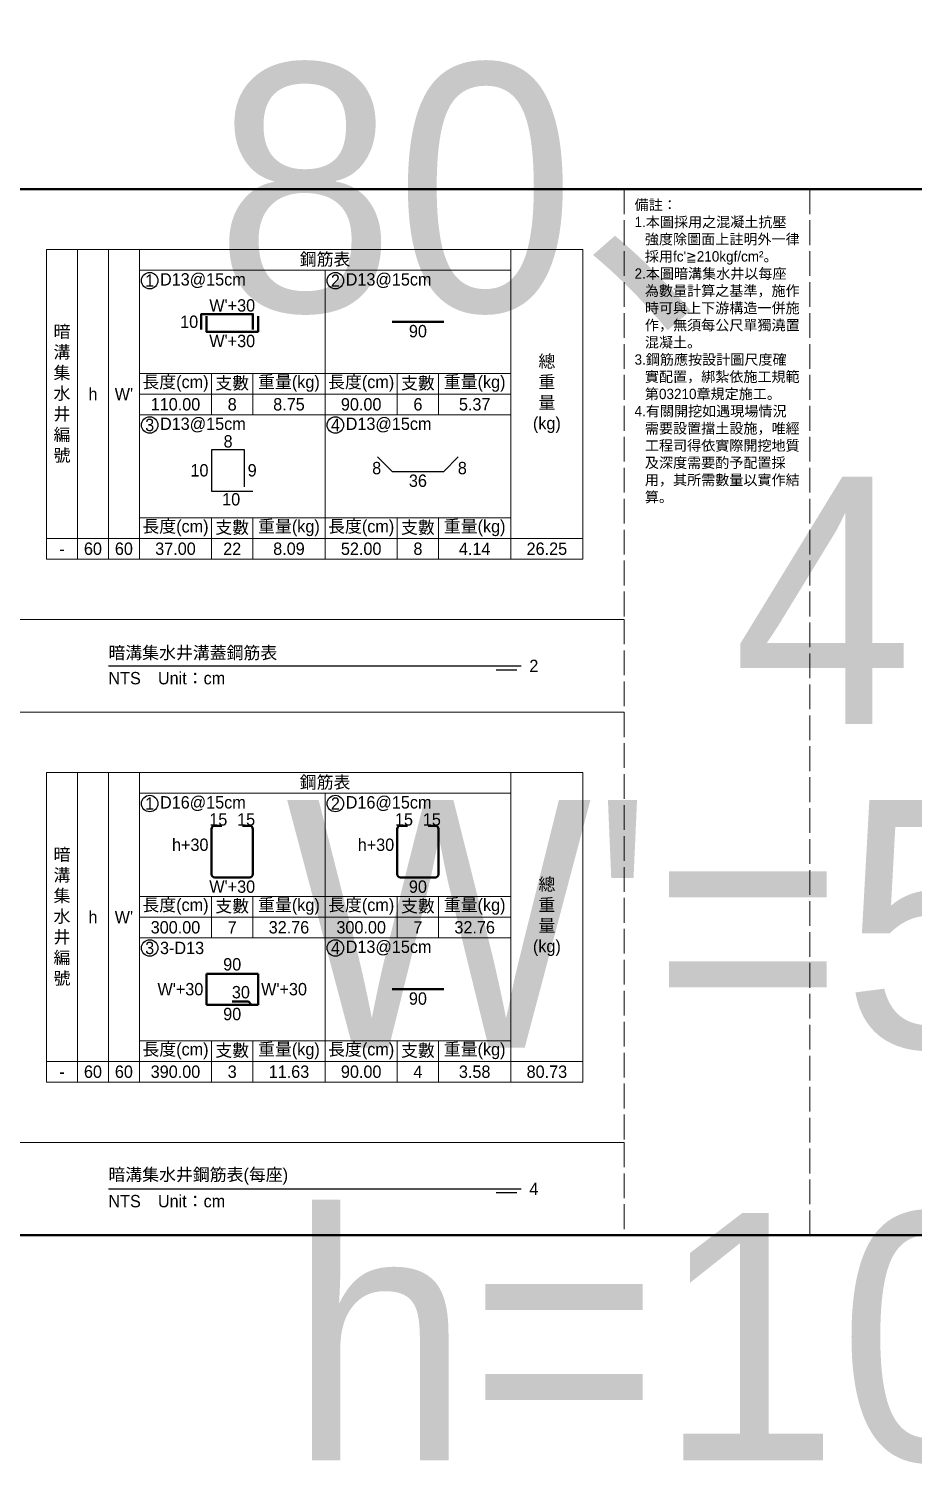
# Model space of a CAD drawing. Extents: x -7340 to 3675, y -3342 to 777.
# Drawn here: x -6059 to -5630, y -622 to 78 of the extents above; entities that cross this region are included whole.
import ezdxf

# ---------------------------------------------------------------- set-up
doc = ezdxf.new("R2010")
doc.units = 0
doc.header["$MEASUREMENT"] = 0
doc.linetypes.add('ACAD_ISO02W100', pattern=[15, 12, -3])
for name, color, linetype, lineweight in [('一、1.基本-圖框', 7, 'Continuous', 20), ('一、3.基本-變更', 1, 'Continuous', 50), ('二、5.繪圖-鋼筋', 60, 'Continuous', 50)]:
    doc.layers.add(name, color=color, linetype=linetype, lineweight=lineweight)
doc.layers.add('一、4.基本-隱藏', color=9, linetype='ACAD_ISO02W100', lineweight=20, plot=False)
doc.layers.add('三、1.文字-說明文字', color=2, linetype='Continuous')
doc.layers.add('三、3.文字-註解文字', color=2, linetype='Continuous')
doc.styles.add('次圖名(詳圖)', font='MS PGothic.ttf', dxfattribs={"height": 6})
doc.styles.add('註解文字(詳圖)', font='MS PGothic.ttf', dxfattribs={"height": 5})

msp = doc.modelspace()

# ---------------------------------------------------------------- linework, layer by layer
at = {"layer": '一、1.基本-圖框'}
for points in [[(-6050, -169.25), (-6035, -169.25), (-6035, -29.25), (-6050, -29.25)], [(-6035, -169.25), (-6020, -169.25), (-6020, -29.25), (-6035, -29.25)], [(-6020, -169.25), (-6005, -169.25), (-6005, -29.25), (-6020, -29.25)], [(-6005, -39.25), (-5825, -39.25), (-5825, -29.25), (-6005, -29.25)], [(-5790, -169.25), (-5825, -169.25), (-5825, -29.25), (-5790, -29.25)], [(-6005, -39.25), (-5915, -39.25), (-5915, -89.25), (-6005, -89.25)], [(-5915, -39.25), (-5825, -39.25), (-5825, -89.25), (-5915, -89.25)], [(-6005, -89.25), (-5970, -89.25), (-5970, -99.25), (-6005, -99.25)], [(-5970, -89.25), (-5950, -89.25), (-5950, -99.25), (-5970, -99.25)], [(-5950, -89.25), (-5915, -89.25), (-5915, -99.25), (-5950, -99.25)], [(-5915, -89.25), (-5880, -89.25), (-5880, -99.25), (-5915, -99.25)], [(-5880, -89.25), (-5860, -89.25), (-5860, -99.25), (-5880, -99.25)], [(-5860, -89.25), (-5825, -89.25), (-5825, -99.25), (-5860, -99.25)], [(-6005, -99.25), (-5970, -99.25), (-5970, -109.25), (-6005, -109.25)], [(-5970, -99.25), (-5950, -99.25), (-5950, -109.25), (-5970, -109.25)], [(-5950, -99.25), (-5915, -99.25), (-5915, -109.25), (-5950, -109.25)], [(-5915, -99.25), (-5880, -99.25), (-5880, -109.25), (-5915, -109.25)], [(-5880, -99.25), (-5860, -99.25), (-5860, -109.25), (-5880, -109.25)], [(-5860, -99.25), (-5825, -99.25), (-5825, -109.25), (-5860, -109.25)], [(-6005, -109.25), (-5915, -109.25), (-5915, -159.25), (-6005, -159.25)], [(-5915, -109.25), (-5825, -109.25), (-5825, -159.25), (-5915, -159.25)], [(-6005, -159.25), (-5970, -159.25), (-5970, -169.25), (-6005, -169.25)], [(-5970, -159.25), (-5950, -159.25), (-5950, -169.25), (-5970, -169.25)], [(-5950, -159.25), (-5915, -159.25), (-5915, -169.25), (-5950, -169.25)], [(-5915, -159.25), (-5880, -159.25), (-5880, -169.25), (-5915, -169.25)], [(-5880, -159.25), (-5860, -159.25), (-5860, -169.25), (-5880, -169.25)], [(-5860, -159.25), (-5825, -159.25), (-5825, -169.25), (-5860, -169.25)], [(-6050, -169.25), (-6035, -169.25), (-6035, -179.25), (-6050, -179.25)], [(-6035, -169.25), (-6020, -169.25), (-6020, -179.25), (-6035, -179.25)], [(-6020, -169.25), (-6005, -169.25), (-6005, -179.25), (-6020, -179.25)], [(-6005, -169.25), (-5970, -169.25), (-5970, -179.25), (-6005, -179.25)], [(-5970, -169.25), (-5950, -169.25), (-5950, -179.25), (-5970, -179.25)], [(-5950, -169.25), (-5915, -169.25), (-5915, -179.25), (-5950, -179.25)], [(-5915, -169.25), (-5880, -169.25), (-5880, -179.25), (-5915, -179.25)], [(-5880, -169.25), (-5860, -169.25), (-5860, -179.25), (-5880, -179.25)], [(-5860, -169.25), (-5825, -169.25), (-5825, -179.25), (-5860, -179.25)], [(-5825, -169.25), (-5790, -169.25), (-5790, -179.25), (-5825, -179.25)], [(-6050, -422.75), (-6035, -422.75), (-6035, -282.75), (-6050, -282.75)], [(-6035, -422.75), (-6020, -422.75), (-6020, -282.75), (-6035, -282.75)], [(-6020, -422.75), (-6005, -422.75), (-6005, -282.75), (-6020, -282.75)], [(-6005, -292.75), (-5825, -292.75), (-5825, -282.75), (-6005, -282.75)], [(-5790, -422.75), (-5825, -422.75), (-5825, -282.75), (-5790, -282.75)], [(-6005, -292.75), (-5915, -292.75), (-5915, -342.75), (-6005, -342.75)], [(-5915, -292.75), (-5825, -292.75), (-5825, -342.75), (-5915, -342.75)], [(-6005, -342.75), (-5970, -342.75), (-5970, -352.75), (-6005, -352.75)], [(-5970, -342.75), (-5950, -342.75), (-5950, -352.75), (-5970, -352.75)], [(-5950, -342.75), (-5915, -342.75), (-5915, -352.75), (-5950, -352.75)], [(-5915, -342.75), (-5880, -342.75), (-5880, -352.75), (-5915, -352.75)], [(-5880, -342.75), (-5860, -342.75), (-5860, -352.75), (-5880, -352.75)], [(-5860, -342.75), (-5825, -342.75), (-5825, -352.75), (-5860, -352.75)], [(-6005, -352.75), (-5970, -352.75), (-5970, -362.75), (-6005, -362.75)], [(-5970, -352.75), (-5950, -352.75), (-5950, -362.75), (-5970, -362.75)], [(-5950, -352.75), (-5915, -352.75), (-5915, -362.75), (-5950, -362.75)], [(-5915, -352.75), (-5880, -352.75), (-5880, -362.75), (-5915, -362.75)], [(-5880, -352.75), (-5860, -352.75), (-5860, -362.75), (-5880, -362.75)], [(-5860, -352.75), (-5825, -352.75), (-5825, -362.75), (-5860, -362.75)], [(-6005, -362.75), (-5915, -362.75), (-5915, -412.75), (-6005, -412.75)], [(-5915, -362.75), (-5825, -362.75), (-5825, -412.75), (-5915, -412.75)], [(-6005, -412.75), (-5970, -412.75), (-5970, -422.75), (-6005, -422.75)], [(-5970, -412.75), (-5950, -412.75), (-5950, -422.75), (-5970, -422.75)], [(-5950, -412.75), (-5915, -412.75), (-5915, -422.75), (-5950, -422.75)], [(-5915, -412.75), (-5880, -412.75), (-5880, -422.75), (-5915, -422.75)], [(-5880, -412.75), (-5860, -412.75), (-5860, -422.75), (-5880, -422.75)], [(-5860, -412.75), (-5825, -412.75), (-5825, -422.75), (-5860, -422.75)], [(-6050, -422.75), (-6035, -422.75), (-6035, -432.75), (-6050, -432.75)], [(-6035, -422.75), (-6020, -422.75), (-6020, -432.75), (-6035, -432.75)], [(-6020, -422.75), (-6005, -422.75), (-6005, -432.75), (-6020, -432.75)], [(-6005, -422.75), (-5970, -422.75), (-5970, -432.75), (-6005, -432.75)], [(-5970, -422.75), (-5950, -422.75), (-5950, -432.75), (-5970, -432.75)], [(-5950, -422.75), (-5915, -422.75), (-5915, -432.75), (-5950, -432.75)], [(-5915, -422.75), (-5880, -422.75), (-5880, -432.75), (-5915, -432.75)], [(-5880, -422.75), (-5860, -422.75), (-5860, -432.75), (-5880, -432.75)], [(-5860, -422.75), (-5825, -422.75), (-5825, -432.75), (-5860, -432.75)], [(-5825, -422.75), (-5790, -422.75), (-5790, -432.75), (-5825, -432.75)]]:
    msp.add_lwpolyline(points, close=True, dxfattribs=at)
at = {"layer": '一、3.基本-變更'}
msp.add_lwpolyline([(-7340, 0), (-3920, 0), (-3920, -507), (-7340, -507)], close=True, dxfattribs=at)
at = {"layer": '一、4.基本-隱藏'}
for points in [[(-6460, 0), (-5680, 0), (-5680, -507), (-6460, -507)], [(-6070, 0), (-5770, 0), (-5770, -208.5), (-6070, -208.5)], [(-6070, -208.5), (-5770, -208.5), (-5770, -253.5), (-6070, -253.5)], [(-6070, -253.5), (-5770, -253.5), (-5770, -462), (-6070, -462)], [(-6070, -462), (-5770, -462), (-5770, -507), (-6070, -507)]]:
    msp.add_lwpolyline(points, close=True, dxfattribs=at)
msp.add_lwpolyline([(-6460, -507), (-5680, -507)], dxfattribs=at)
at = {"layer": '三、3.文字-註解文字'}
for points in [[(-5954, -144.25), (-5954, -126.25), (-5970, -126.25), (-5970, -146.25), (-5950, -146.25)], [(-5889.571, -129.679), (-5882.5, -136.75), (-5857.5, -136.75), (-5850.429, -129.679)], [(-6020, -231), (-5820, -231)], [(-5822, -233), (-5832, -233)], [(-6020, -484.5), (-5820, -484.5)], [(-5822, -486.5), (-5832, -486.5)]]:
    msp.add_lwpolyline(points, dxfattribs=at)
for centre in [(-6000, -44.25), (-5910, -44.25), (-6000, -114.25), (-5910, -114.25), (-6000, -297.75), (-5910, -297.75), (-6000, -367.75), (-5910, -367.75)]:
    msp.add_circle(centre, 4, dxfattribs=at)
at = {"layer": '二、5.繪圖-鋼筋'}
for points in [[(-5975, -68), (-5975, -60.5), (-5950, -60.5), (-5950, -68)], [(-5972.5, -61.5), (-5972.5, -69), (-5947.5, -69), (-5947.5, -61.5)], [(-5882.5, -64.25), (-5857.5, -64.25)], [(-5972.5, -380.25), (-5947.5, -380.25)], [(-5972.5, -380.25), (-5972.5, -395.25)], [(-5947.5, -380.25), (-5947.5, -395.25)], [(-5882.5, -387.75), (-5857.5, -387.75)], [(-5972.5, -395.25), (-5947.5, -395.25)], [(-5960, -393.75), (-5952.188, -393.75), (-5950.625, -395.25)]]:
    msp.add_lwpolyline(points, dxfattribs=at)
for points in [[(-5965, -308.5), (-5968.5, -308.5, 0.4142136), (-5970, -310), (-5970, -332, 0.4142136), (-5968.5, -333.5), (-5951.5, -333.5, 0.4142136), (-5950, -332), (-5950, -310, 0.4142136), (-5951.5, -308.5), (-5955, -308.5)], [(-5875, -308.5), (-5878.5, -308.5, 0.4142136), (-5880, -310), (-5880, -332, 0.4142136), (-5878.5, -333.5), (-5861.5, -333.5, 0.4142136), (-5860, -332), (-5860, -310, 0.4142136), (-5861.5, -308.5), (-5865, -308.5)]]:
    msp.add_lwpolyline(points, format="xyb", dxfattribs=at)

# ---------------------------------------------------------------- texts
at = {"layer": '一、1.基本-圖框', "char_height": 6, "attachment_point": 5, "style": '註解文字(詳圖)'}
for s, width, insert in [('{\\fMS PGothic|b0|i0|c128|p34;鋼筋表}', 94.24964, (-5915, -34.25)), ('暗溝集水井{\\fMS PGothic|b0|i0|c128|p34;編號}', 12.98354, (-6042.5, -99.25)), ('{\\fMS PGothic|b0|i0|c128|p34;總重量(kg)}', 6, (-5807.5, -99.25)), ('{\\fMS PGothic|b0|i0|c128|p34;長度(cm)}', 35.02324, (-5987.5, -94.25)), ('{\\fMS PGothic|b0|i0|c128|p34;支數}', 19.27354, (-5960, -94.25)), ('{\\fMS PGothic|b0|i0|c128|p34;重量(kg)}', 30.27214, (-5932.5, -94.25)), ('{\\fMS PGothic|b0|i0|c128|p34;長度(cm)}', 35.02324, (-5897.5, -94.25)), ('{\\fMS PGothic|b0|i0|c128|p34;支數}', 19.27354, (-5870, -94.25)), ('{\\fMS PGothic|b0|i0|c128|p34;重量(kg)}', 30.27214, (-5842.5, -94.25)), ('{\\fMS PGothic|b0|i0|c128|p34;h}', 12.98354, (-6027.5, -99.25)), ("W'", 22.32258, (-6012.5, -99.25)), ('{\\fMS PGothic|b0|i0|c128|p34;長度(cm)}', 35.02324, (-5987.5, -164.25)), ('{\\fMS PGothic|b0|i0|c128|p34;支數}', 19.27354, (-5960, -164.25)), ('{\\fMS PGothic|b0|i0|c128|p34;重量(kg)}', 30.27214, (-5932.5, -164.25)), ('{\\fMS PGothic|b0|i0|c128|p34;長度(cm)}', 35.02324, (-5897.5, -164.25)), ('{\\fMS PGothic|b0|i0|c128|p34;支數}', 19.27354, (-5870, -164.25)), ('{\\fMS PGothic|b0|i0|c128|p34;重量(kg)}', 30.27214, (-5842.5, -164.25)), ('{\\fMS PGothic|b0|i0|c128|p34;鋼筋表}', 94.24964, (-5915, -287.75)), ('暗溝集水井{\\fMS PGothic|b0|i0|c128|p34;編號}', 12.98354, (-6042.5, -352.75)), ('{\\fMS PGothic|b0|i0|c128|p34;總重量(kg)}', 6, (-5807.5, -352.75)), ('{\\fMS PGothic|b0|i0|c128|p34;h}', 12.98354, (-6027.5, -352.75)), ("W'", 22.32258, (-6012.5, -352.75)), ('{\\fMS PGothic|b0|i0|c128|p34;長度(cm)}', 35.02324, (-5987.5, -347.75)), ('{\\fMS PGothic|b0|i0|c128|p34;支數}', 19.27354, (-5960, -347.75)), ('{\\fMS PGothic|b0|i0|c128|p34;重量(kg)}', 30.27214, (-5932.5, -347.75)), ('{\\fMS PGothic|b0|i0|c128|p34;長度(cm)}', 35.02324, (-5897.5, -347.75)), ('{\\fMS PGothic|b0|i0|c128|p34;支數}', 19.27354, (-5870, -347.75)), ('{\\fMS PGothic|b0|i0|c128|p34;重量(kg)}', 30.27214, (-5842.5, -347.75)), ('{\\fMS PGothic|b0|i0|c128|p34;長度(cm)}', 35.02324, (-5987.5, -417.75)), ('{\\fMS PGothic|b0|i0|c128|p34;支數}', 19.27354, (-5960, -417.75)), ('{\\fMS PGothic|b0|i0|c128|p34;重量(kg)}', 30.27214, (-5932.5, -417.75)), ('{\\fMS PGothic|b0|i0|c128|p34;長度(cm)}', 35.02324, (-5897.5, -417.75)), ('{\\fMS PGothic|b0|i0|c128|p34;支數}', 19.27354, (-5870, -417.75)), ('{\\fMS PGothic|b0|i0|c128|p34;重量(kg)}', 30.27214, (-5842.5, -417.75))]:
    msp.add_mtext_dynamic_manual_height_columns(s, width=width, gutter_width=30, heights=[0], dxfattribs=dict(at, insert=insert))
at = {"layer": '一、4.基本-隱藏', "char_height": 120, "attachment_point": 5, "style": '次圖名(詳圖)'}
for s, insert in [("{\\fMS PGothic|b0|i0|c128|p34;W'=60，h=100、80、60、40}", (-5630, 100)), ("{\\fMS PGothic|b0|i0|c128|p34;W'=50，h=100、80、60、40}", (-5630, -657))]:
    msp.add_mtext_dynamic_manual_height_columns(s, width=698.49542, gutter_width=30, heights=[0], dxfattribs=dict(at, insert=insert))
at = {"layer": '三、1.文字-說明文字', "insert": (-5765, -5), "char_height": 5, "attachment_point": 1, "style": '註解文字(詳圖)'}
msp.add_mtext_dynamic_manual_height_columns("{\\fMS PGothic|b0|i0|c128|p34;備註：\\P\\pi-5,l5;1.本圖採用之混凝土抗壓強度除圖面上註明外一律採用fc'≧210kgf/cm²。\\P2.本圖暗溝集水井以每座為數量計算之基準，施作時可與上下游構造一併施作，無須每公尺單獨澆置混凝土。\\P3.鋼筋應按設計圖尺度確實配置，綁紮依施工規範第03210章規定施工。\\P4.有關開挖如遇現場情況需要設置擋土設施，唯經工程司得依實際開挖地質及深度需要酌予配置採用，其所需數量以實作結算。}", width=80, gutter_width=30, heights=[0], dxfattribs=at)
at = {"layer": '三、3.文字-註解文字', "char_height": 6}
for s, width, gutter_width, insert, attachment_point, style in [('1', 8.38231, 30, (-6000, -44.25), 5, '註解文字(詳圖)'), ('D13@15cm', 6.06582, 30, (-5995, -44.25), 4, '註解文字(詳圖)'), ('2', 8.38231, 30, (-5910, -44.25), 5, '註解文字(詳圖)'), ('{\\fMS PGothic|b0|i0|c128|p34;D1}3{\\fMS PGothic|b0|i0|c128|p34;@}1{\\fMS PGothic|b0|i0|c128|p34;5cm}', 6.06582, 30, (-5905, -44.25), 4, '註解文字(詳圖)'), ('110.00', 9.06048, 30, (-5987.5, -104.25), 5, '註解文字(詳圖)'), ('8', 9.06048, 30, (-5960, -104.25), 5, '註解文字(詳圖)'), ('8.75', 9.06048, 30, (-5932.5, -104.25), 5, '註解文字(詳圖)'), ('90.00', 9.06048, 30, (-5897.5, -104.25), 5, '註解文字(詳圖)'), ('6', 9.06048, 30, (-5870, -104.25), 5, '註解文字(詳圖)'), ('5.37', 9.06048, 30, (-5842.5, -104.25), 5, '註解文字(詳圖)'), ('3', 8.38231, 30, (-6000, -114.25), 5, '註解文字(詳圖)'), ('D13@15cm', 6.06582, 30, (-5995, -114.25), 4, '註解文字(詳圖)'), ('4', 8.38231, 30, (-5910, -114.25), 5, '註解文字(詳圖)'), ('D13@15cm', 6.06582, 30, (-5905, -114.25), 4, '註解文字(詳圖)'), ('-', 9.06048, 30, (-6042.5, -174.25), 5, '註解文字(詳圖)'), ('60', 9.06048, 30, (-6027.5, -174.25), 5, '註解文字(詳圖)'), ('6{\\fMS PGothic|b0|i0|c128|p34;0}', 9.06048, 30, (-6012.5, -174.25), 5, '註解文字(詳圖)'), ('37.00', 9.06048, 30, (-5987.5, -174.25), 5, '註解文字(詳圖)'), ('22', 9.06048, 30, (-5960, -174.25), 5, '註解文字(詳圖)'), ('8.09', 9.06048, 30, (-5932.5, -174.25), 5, '註解文字(詳圖)'), ('52.00', 9.06048, 30, (-5897.5, -174.25), 5, '註解文字(詳圖)'), ('8', 9.06048, 30, (-5870, -174.25), 5, '註解文字(詳圖)'), ('4.14', 9.06048, 30, (-5842.5, -174.25), 5, '註解文字(詳圖)'), ('26.25', 9.06048, 30, (-5807.5, -174.25), 5, '註解文字(詳圖)'), ('{\\fMS PGothic|b0|i0|c128|p34;暗溝}集水井{\\fMS PGothic|b0|i0|c128|p34;溝蓋鋼筋表}', 134.12151, 15, (-6020, -225), 4, '次圖名(詳圖)'), ('2', 3, 15, (-5816, -231), 4, '次圖名(詳圖)'), ('NTS{\\fMS PGothic|b0|i0|c128|p34;^IUnit：cm}', 136.03259, 15, (-6020, -237), 4, '次圖名(詳圖)'), ('{\\fMS PGothic|b0|i0|c128|p34;D1}6{\\fMS PGothic|b0|i0|c128|p34;@15cm}', 6.06582, 30, (-5995, -297.75), 4, '註解文字(詳圖)'), ('{\\fMS PGothic|b0|i0|c128|p34;D1}6{\\fMS PGothic|b0|i0|c128|p34;@15cm}', 6.06582, 30, (-5905, -297.75), 4, '註解文字(詳圖)'), ('1', 8.38231, 30, (-6000, -297.75), 5, '註解文字(詳圖)'), ('2', 8.38231, 30, (-5910, -297.75), 5, '註解文字(詳圖)'), ('300.00', 9.06048, 30, (-5987.5, -357.75), 5, '註解文字(詳圖)'), ('7', 9.06048, 30, (-5960, -357.75), 5, '註解文字(詳圖)'), ('32.76', 9.06048, 30, (-5932.5, -357.75), 5, '註解文字(詳圖)'), ('300.00', 9.06048, 30, (-5897.5, -357.75), 5, '註解文字(詳圖)'), ('7', 9.06048, 30, (-5870, -357.75), 5, '註解文字(詳圖)'), ('32.76', 9.06048, 30, (-5842.5, -357.75), 5, '註解文字(詳圖)'), ('3', 8.38231, 30, (-6000, -367.75), 5, '註解文字(詳圖)'), ('3-{\\fMS PGothic|b0|i0|c128|p34;D13}', 6.06582, 30, (-5995, -367.75), 4, '註解文字(詳圖)'), ('4', 8.38231, 30, (-5910, -367.75), 5, '註解文字(詳圖)'), ('D13@15cm', 6.06582, 30, (-5905, -367.75), 4, '註解文字(詳圖)'), ('60', 9.06048, 30, (-6027.5, -427.75), 5, '註解文字(詳圖)'), ('6{\\fMS PGothic|b0|i0|c128|p34;0}', 9.06048, 30, (-6012.5, -427.75), 5, '註解文字(詳圖)'), ('390.00', 9.06048, 30, (-5987.5, -427.75), 5, '註解文字(詳圖)'), ('3', 9.06048, 30, (-5960, -427.75), 5, '註解文字(詳圖)'), ('11.63', 9.06048, 30, (-5932.5, -427.75), 5, '註解文字(詳圖)'), ('90.00', 9.06048, 30, (-5897.5, -427.75), 5, '註解文字(詳圖)'), ('4', 9.06048, 30, (-5870, -427.75), 5, '註解文字(詳圖)'), ('3.58', 9.06048, 30, (-5842.5, -427.75), 5, '註解文字(詳圖)'), ('80.73', 9.06048, 30, (-5807.5, -427.75), 5, '註解文字(詳圖)'), ('-', 9.06048, 30, (-6042.5, -427.75), 5, '註解文字(詳圖)'), ('{\\fMS PGothic|b0|i0|c128|p34;暗溝集水井鋼筋表(每座)}', 134.12151, 15, (-6020, -478.5), 4, '次圖名(詳圖)'), ('4', 3, 15, (-5816, -484.5), 4, '次圖名(詳圖)'), ('NTS{\\fMS PGothic|b0|i0|c128|p34;^IUnit：cm}', 136.03259, 15, (-6020, -490.5), 4, '次圖名(詳圖)')]:
    msp.add_mtext_dynamic_manual_height_columns(s, width=width, gutter_width=gutter_width, heights=[0], dxfattribs=dict(at, insert=insert, attachment_point=attachment_point, style=style))
at = {"layer": '二、5.繪圖-鋼筋', "char_height": 6, "style": '註解文字(詳圖)'}
for s, width, insert, attachment_point in [("{\\fMS PGothic|b0|i0|c128|p34;W'}+3{\\fMS PGothic|b0|i0|c128|p34;0}", 3.56631, (-5960, -53.277), 2), ('{\\fMS PGothic|b0|i0|c128|p34;10}', 8.87231, (-5976.5, -64.25), 6), ('90', 3.56631, (-5870, -65.75), 2), ("{\\fMS PGothic|b0|i0|c128|p34;W'}+3{\\fMS PGothic|b0|i0|c128|p34;0}", 3.56631, (-5960, -70.5), 2), ('{\\fMS PGothic|b0|i0|c128|p34;8}', 3.56631, (-5962, -125.25), 8), ('8', 3.56631, (-5889.978, -132.106), 2), ('8', 3.56631, (-5848.482, -132.106), 2), ('{\\fMS PGothic|b0|i0|c128|p34;10}', 8.87231, (-5971.5, -136.25), 6), ('9', 8.87231, (-5952.5, -136.25), 4), ('36', 3.56631, (-5870, -138.25), 2), ('10', 3.56631, (-5960.5, -147.25), 2), ('15', 8.87231, (-5966.75, -308.5), 8), ('15', 8.87231, (-5953.25, -308.5), 8), ('15', 8.87231, (-5876.75, -308.5), 8), ('15', 8.87231, (-5863.25, -308.5), 8), ('{\\fMS PGothic|b0|i0|c128|p34;h+}3{\\fMS PGothic|b0|i0|c128|p34;0}', 8.87231, (-5971.5, -317.75), 6), ('{\\fMS PGothic|b0|i0|c128|p34;h+}3{\\fMS PGothic|b0|i0|c128|p34;0}', 8.87231, (-5881.5, -317.75), 6), ("{\\fMS PGothic|b0|i0|c128|p34;W'+}3{\\fMS PGothic|b0|i0|c128|p34;0}", 3.56631, (-5960, -335), 2), ('90', 3.56631, (-5870, -335), 2), ('{\\fMS PGothic|b0|i0|c128|p34;90}', 3.56631, (-5960, -378.75), 8), ("W'+30", 3.56631, (-5974, -387.75), 6), ("W'+30", 3.56631, (-5946, -387.75), 4), ('30', 3.56631, (-5955.792, -392.25), 8), ('90', 3.56631, (-5870, -389.25), 2), ('90', 3.56631, (-5960, -396.75), 2)]:
    msp.add_mtext_dynamic_manual_height_columns(s, width=width, gutter_width=30, heights=[0], dxfattribs=dict(at, insert=insert, attachment_point=attachment_point))

doc.saveas('drawing.dxf')
